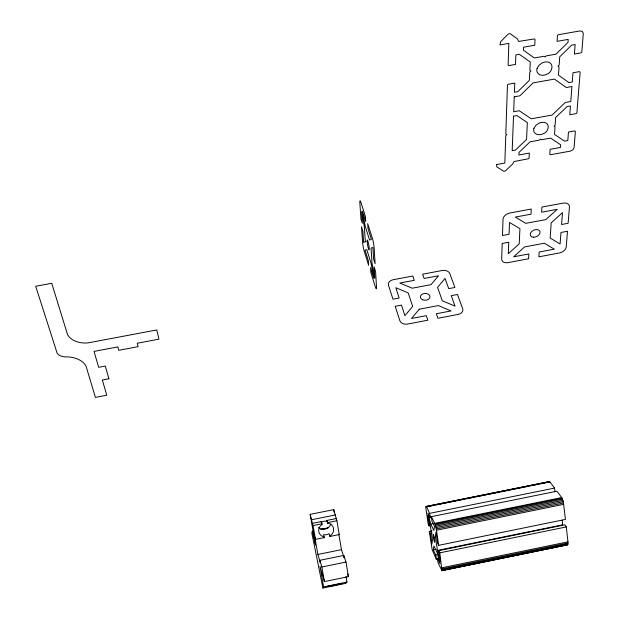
<?xml version="1.0" encoding="UTF-8"?>
<svg xmlns="http://www.w3.org/2000/svg" width="619" height="619" viewBox="0 0 619 619"><rect width="100%" height="100%" fill="white"/><g stroke="black" fill="none" stroke-linecap="round" stroke-linejoin="round"><path stroke-width="0.93" d="M439.32 558.052L437.44 558.431L438.113 563.019L441.981 570.672L567.654 544.797L567.963 541.857L566.292 526.931L564.768 524.835L438.693 550.639L440.287 561.588L437.44 550.453L435.374 536.247L435.993 532.1L437.602 543.149L438.685 545.339L565.449 519.434L563.282 501.692L561.704 497.575L556.914 491.215L431.335 516.656L432.016 521.337L434.499 526.274L433.888 530.46L430.708 524.069L427.938 513.221L430.352 518.026C431.242 515.991 424.487 500.392 426.058 509.491L428.216 524.161L429.23 526.212L427.644 515.418L430.406 526.235L432.464 540.248L431.884 544.225L430.306 533.532L429.292 531.458L432.116 530.878M441.981 570.672L439.776 552.844L438.693 550.639M438.306 559.119L436.426 559.506L435.753 554.941L433.323 549.889L433.911 545.95L437.115 552.535L439.947 563.63L437.44 558.431M346.013 576.459L346.965 582.046L345.928 583.322L322.917 588.05L323.605 586.843L319.992 566.37L324.418 581.581L348.466 576.653L345.982 562.06L343.769 555.436L319.884 560.303L320.309 562.725L317.887 554.454L314.831 537.16L315.489 539.381L324.302 537.601L324.17 536.866A7.567 6.886 -19.1 0 1 318.917 532.201L318.677 530.413A7.567 6.886 -19.1 0 1 320.921 525.384L322.027 524.556L321.207 521.585L312.394 523.365L310.142 514.366L333.711 509.63L336.891 520.734L339.251 534.576L329.95 536.456L329.146 533.702A7.544 6.863 -19.1 0 1 323.482 534.654L324.302 537.601M549.084 481.946L549.935 481.938L554.562 488.089L554.988 491.819M322.027 524.556L321.346 522.382L323.613 521.26L326.964 521.043L327.668 523.217L328.194 523.256A7.567 6.886 -19.1 0 1 333.44 527.937L333.672 529.725A7.567 6.886 -19.1 0 1 329.857 535.907L329.95 536.456M441.943 567.785L567.963 541.857M442.082 568.915L568.049 542.987M442.136 569.805L568.018 543.892M441.533 570.169L443.421 569.774M442.105 570.409L567.886 544.511M441.788 570.594L567.654 544.797M433.277 537.625C432.271 525.307 437.223 552.752 433.277 537.625L435.172 537.238M319.884 560.303L321.849 566.989L345.982 562.06M433.323 549.889L436.147 549.308M437.44 550.453L562.702 524.819L562.168 520.092M439.776 552.844L566.292 526.931M435.753 554.941L437.641 554.554M323.605 586.843L346.965 582.046M429.671 513.36L554.562 488.089M430.708 524.069L433.532 523.496M431.335 516.656L434.724 523.349L561.704 497.575M434.724 523.349L435.025 524.061L562.114 498.256M435.025 524.061L435.35 525.051L562.532 499.216M435.35 525.051L435.683 526.243L562.934 500.392M435.683 526.243L436 527.566L563.282 501.692M438.685 545.339L436.271 528.92L563.561 503.038M317.887 554.454L341.448 549.657L344.187 557.851L343.769 555.436M436.488 530.22L563.754 504.338M430.306 533.532L432.194 533.145M311.752 519.72L335.529 514.931M326.964 521.043L326.855 520.447L336.156 518.575M312.394 523.365L313.052 525.546L321.888 523.759M326.855 520.447L327.567 522.614L336.891 520.734M425.98 506.504L549.293 481.605M426.151 506.52L549.579 481.605M426.824 506.628L434.406 505.096M436.302 504.717L461.89 499.548M466.625 498.597L474.208 497.065M476.104 496.678L486.534 494.573M488.43 494.194L498.852 492.09M500.748 491.703L526.336 486.542M531.071 485.582L538.654 484.05M543.397 483.099L548.132 482.139M426.39 506.884L549.935 481.938M320.696 529.307L328.116 527.814M566.965 544.341L567.337 544.743M436.426 559.506L432.194 549.773L429.292 531.458M347.584 573.991L348.466 576.653M436 527.566L436.271 528.92M322.917 588.05L311.829 533.021L312.347 530.994L315.566 545.045L310.142 514.366M321.849 566.989L324.418 581.581M313.052 525.546L315.489 539.381M321.207 521.585L321.346 522.382M327.567 522.614L327.668 523.217M338.817 534.189L341.448 549.657M333.711 509.63L334.19 512.416M321.965 529.206A7.583 0.673 -11.7 0 1 325.826 528.425M330.886 523.929A7.474 6.809 -19.1 0 1 318.476 527.566M496.6 164.553L496.771 166.828L503.348 171.022A1.803 1.3 -25.2 0 0 505.793 170.581L512.733 163.919L513.917 161.582L528.015 158.828A1.091 0.781 -26.3 0 0 529.09 157.814L529.33 153.086L518.915 154.982L519.032 152.359L530.104 141.813L539.319 140.142L540.418 139.105L541.416 139.762L550.624 138.099L560.667 144.8L560.474 147.423L550.105 149.311L549.804 154.038A1.091 0.774 -27.2 0 0 550.778 154.68L570.393 151.113L572.892 149.852L574.061 147.701L575.361 131.654A1.106 0.789 -28.6 0 0 574.378 130.988L568.459 132.064L567.809 140.559L564.559 141.147L554.516 134.408L555.026 126.856L554.028 126.183L555.142 125.131L555.653 117.478L567.12 106.561L570.447 105.965L569.782 114.763L575.771 113.687A1.122 0.812 -29.4 0 0 576.9 112.619L580.15 72.415A1.161 0.851 -31.1 0 0 579.144 71.68L572.985 72.779L572.281 81.971L568.9 82.575L558.485 75.162L559.027 66.984L557.998 66.241L559.158 65.111L559.708 56.824L571.67 45.117L575.136 44.506L574.409 54.046L580.645 52.948A1.176 0.874 -32 0 0 581.821 51.803L583.299 33.55L582.394 31.445L579.841 30.95L558.609 34.664A1.192 0.898 -32.2 0 0 557.433 35.84L557.077 41.334L568.211 39.384L567.994 42.401L556.024 54.155L546.298 55.872L545.138 57.018L544.086 56.259L534.336 57.977L523.442 50.224L523.573 47.206L534.754 45.249L535.033 39.755A1.192 0.905 -31.3 0 0 533.957 38.982L518.714 41.434L517.337 38.835L510.505 33.937A1.996 1.54 -30.8 0 0 507.835 34.409L500.578 41.767L499.943 44.932L508.857 43.369L508.137 64.786A1.168 0.89 -29.4 0 0 509.213 65.537L515.503 64.43L515.867 54.921L519.356 54.31L530.259 62.016L529.864 70.295L530.916 71.03L529.771 72.16L529.377 80.323L517.84 91.658L514.428 92.27L514.784 83.101L508.578 84.199A1.153 0.867 -28.5 0 0 507.448 85.321L505.808 134.029L506.837 134.702L505.754 135.754L504.833 163.052L496.6 164.553M502.21 243.453L501.684 259.052A6.755 4.588 -22.8 0 0 507.975 262.642L528.587 258.765L528.843 253.952L513.654 256.808L524.556 246.942L544.356 243.228L554.307 249.171L539.172 252.01L538.87 256.831L559.414 252.962A6.77 4.534 -24.5 0 0 566.207 246.935L567.484 231.251L560.976 232.473L560.094 244.01L550.152 238.029L551.196 222.84L562.493 212.619L561.588 224.496L568.126 223.281L569.449 207.048A6.995 4.79 -25.7 0 0 563.22 203.125L541.927 207.063L541.61 212.209L557.201 209.315L545.888 219.59L525.748 223.335L515.348 217.076L530.986 214.182L531.257 209.044L509.886 212.998A6.964 4.851 -23.9 0 0 503.023 219.366L502.473 235.522L509.066 234.292L509.522 222.461L519.929 228.666L519.225 243.816L508.315 253.728L508.756 242.23L502.21 243.453M513.515 116.179L512.184 150.649L515.465 150.053L526.545 139.476L527.349 122.57L516.865 115.575L513.515 116.179M514.257 96.812L513.685 111.753L519.271 110.747L531.264 118.802L552.102 115.057L565.232 102.514L570.788 101.524L571.933 86.528L566.323 87.527L554.423 79.108L533.083 82.9L519.898 95.806L514.257 96.812M537.083 68.384C535.884 71.456 538.151 74.93 541.401 75.216A8.186 6.105 -30.3 0 0 546.832 74.249C552.318 72.57 554.639 62.983 547.56 62.008A8.186 6.105 -30.3 0 0 542.082 62.945L538.948 65.305L537.083 68.384M533.926 128.381C532.758 131.282 535.064 134.447 538.089 134.633A7.823 5.672 -27.8 0 0 543.312 133.689C548.55 132.203 550.778 123.119 543.985 122.384A7.823 5.672 -27.8 0 0 538.723 123.305L535.714 125.51L533.926 128.381M419.272 309.198L411.503 318.468L426.29 315.659L427.83 320.193L407.627 324.047A6.476 4.697 -2.5 0 1 399.843 320.688L395.224 306.281L401.468 305.097L404.896 315.644L412.68 306.405L408.192 292.911L395.82 287.711L399.162 298.002L392.949 299.178L388.461 285.181A6.322 4.472 -3 0 1 393.212 279.711L412.834 276.02L414.297 280.322L399.851 283.038L412.208 288.206L431.017 284.655L438.515 275.764L424.116 278.473L422.63 274.186L442.175 270.511A6.314 4.441 -1.2 0 1 449.835 273.637L454.903 287.471L448.729 288.632L445.038 278.442L437.563 287.363L442.306 300.788L455.035 306.103L451.266 295.658L457.464 294.489L462.679 308.726A6.469 4.658 -0.5 0 1 458.045 314.429L437.912 318.274L436.341 313.74L451.089 310.931L438.337 305.577L419.272 309.198M327.768 586.34L332.697 585.798L342.4 583.438L327.768 586.34M365.342 241.75L363.639 242.439L362.866 231.119L361.496 226.771L362.564 242.145A6.554 0.766 79.7 0 0 364.243 251.221L368.622 265.311L368.313 260.584L365.078 250.208L366.796 249.604L371.067 263.245L373.861 278.372L370.541 267.733L370.851 272.461L375.362 286.976A6.708 0.812 79.5 0 0 376.507 286.852L375.571 271.509L374.124 266.905L374.82 278.21L372.011 262.998L371.067 248.103L372.924 247.453L373.644 259.098L375.099 263.702L374.131 247.801A6.917 0.859 79.7 0 0 372.344 238.153L367.694 223.606L368.019 228.651L371.415 239.305L369.582 240.04L365.249 226.399L362.425 211.11L365.736 221.494L365.403 216.449L360.892 202.343A6.763 0.812 79.9 0 0 359.856 203.047L360.954 218.948L362.332 223.297L361.535 211.652L364.343 226.856L365.342 241.75M108.913 378.766L102.352 380.02L106.762 395.216L95.427 397.383L86.056 366.193A22.655 15.196 -4.9 0 0 64.918 356.9A11.204 7.652 -4.7 0 1 57.25 353.534L35.701 286.264L51.756 283.309L67.494 334.477A20.311 14.098 -5.3 0 0 88.006 342.895L156.777 329.95L158.951 339.15L137.256 343.243L138.122 346.655L118.778 350.308L117.858 346.911L94.042 351.406L98.661 367.315L105.292 366.061L108.913 378.766M367.113 241.518A5.045 0.611 79.7 0 0 368.901 249.736A5.045 0.611 79.7 0 0 368.498 243.406A5.045 0.611 79.7 0 0 367.113 241.518M533.648 237.209A5.153 3.513 -24.2 0 0 539.938 231.529A5.153 3.513 -24.2 0 0 531.829 231.367A5.153 3.513 -24.2 0 0 533.648 237.209M422.707 299.813A4.797 3.42 -1.8 0 0 429.981 296.841A4.797 3.42 -1.8 0 0 422.878 293.878A4.797 3.42 -1.8 0 0 422.707 299.813"/></g></svg>
